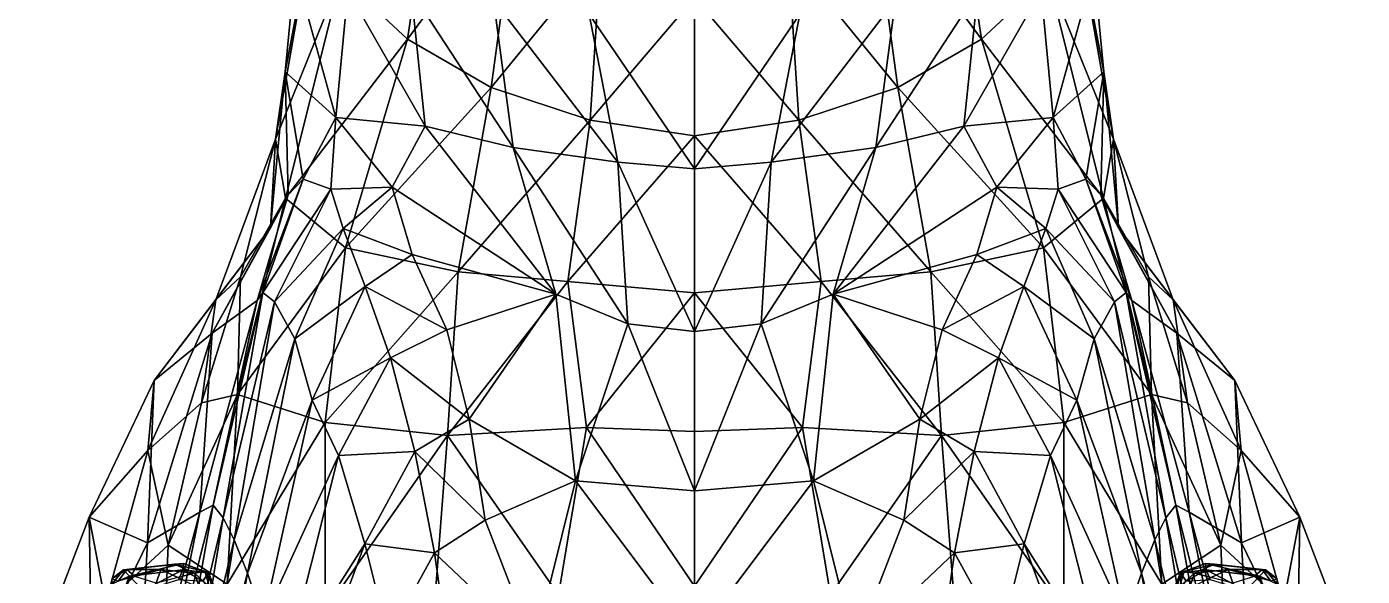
# Model space of a CAD drawing. Extents: x -0.66 to 0.66, y -2.3 to 3.93.
# Drawn here: x -0.585 to 0.585, y 0.328 to 0.809 of the extents above; entities that cross this region are included whole.
import ezdxf

# ---------------------------------------------------------------- set-up
doc = ezdxf.new("R2010")
doc.units = 0
doc.layers.add('PARASAUR$LWO', color=1, linetype='CONTINUOUS')

msp = doc.modelspace()

# ---------------------------------------------------------------- linework, layer by layer
at = {"layer": 'PARASAUR$LWO'}
for points in [[(-0.2514, 0.7984, 1.9743), (-0.2227, 0.9911, 1.8713), (-0.3097, 0.8529, 1.8645)], [(-0.2227, 0.9911, 1.8713), (-0.2514, 0.7984, 1.9743), (-0.1547, 0.9285, 1.9446)], [(0.2514, 0.7984, 1.9743), (0.2227, 0.9911, 1.8713), (0.1547, 0.9285, 1.9446)], [(0.2227, 0.9911, 1.8713), (0.2514, 0.7984, 1.9743), (0.3097, 0.8529, 1.8645)], [(-0.3431, 0.9304, 1.63), (-0.3584, 0.7697, 1.6774), (-0.334, 0.8986, 1.7504)], [(-0.3449, 0.841, 1.5217), (-0.3584, 0.7697, 1.6774), (-0.3431, 0.9304, 1.63)], [(-0.1781, 0.7561, 2.0575), (-0.1547, 0.9285, 1.9446), (-0.2514, 0.7984, 1.9743)], [(-0.1547, 0.9285, 1.9446), (-0.1781, 0.7561, 2.0575), (-0.0821, 0.8737, 1.9887)], [(0.1781, 0.7561, 2.0575), (0.1547, 0.9285, 1.9446), (0.0821, 0.8737, 1.9887)], [(0.1547, 0.9285, 1.9446), (0.1781, 0.7561, 2.0575), (0.2514, 0.7984, 1.9743)], [(0.3584, 0.7697, 1.6774), (0.3431, 0.9304, 1.63), (0.334, 0.8986, 1.7504)], [(0.3584, 0.7697, 1.6774), (0.3449, 0.841, 1.5217), (0.3431, 0.9304, 1.63)], [(-0.334, 0.8986, 1.7504), (-0.3668, 0.711, 1.8456), (-0.3097, 0.8529, 1.8645)], [(-0.3584, 0.7697, 1.6774), (-0.3668, 0.711, 1.8456), (-0.334, 0.8986, 1.7504)], [(0.3668, 0.711, 1.8456), (0.334, 0.8986, 1.7504), (0.3097, 0.8529, 1.8645)], [(0.3668, 0.711, 1.8456), (0.3584, 0.7697, 1.6774), (0.334, 0.8986, 1.7504)], [(-0.0915, 0.7276, 2.1009), (-0.0821, 0.8737, 1.9887), (-0.1781, 0.7561, 2.0575)], [(-0.0821, 0.8737, 1.9887), (-0.0915, 0.7276, 2.1009), (0, 0.835, 2.009)], [(0.0915, 0.7276, 2.1009), (0.0821, 0.8737, 1.9887), (0, 0.835, 2.009)], [(0.0821, 0.8737, 1.9887), (0.0915, 0.7276, 2.1009), (0.1781, 0.7561, 2.0575)], [(-0.3668, 0.711, 1.8456), (-0.3583, 0.6591, 1.9949), (-0.3097, 0.8529, 1.8645)], [(-0.3097, 0.8529, 1.8645), (-0.3583, 0.6591, 1.9949), (-0.2514, 0.7984, 1.9743)], [(0.3583, 0.6591, 1.9949), (0.3097, 0.8529, 1.8645), (0.2514, 0.7984, 1.9743)], [(0.3583, 0.6591, 1.9949), (0.3668, 0.711, 1.8456), (0.3097, 0.8529, 1.8645)], [(-0.3449, 0.841, 1.5217), (-0.3141, 0.73, 1.4606), (-0.3584, 0.7697, 1.6774)], [(-0.3449, 0.841, 1.5217), (-0.3037, 0.841, 1.4154), (-0.3141, 0.73, 1.4606)], [(-0.3141, 0.73, 1.4606), (-0.3037, 0.841, 1.4154), (-0.2358, 0.7222, 1.3228)], [(-0.248, 0.8405, 1.332), (-0.2358, 0.7222, 1.3228), (-0.3037, 0.841, 1.4154)], [(-0.1761, 0.833, 1.2707), (-0.1587, 0.7037, 1.2428), (-0.248, 0.8405, 1.332)], [(-0.2358, 0.7222, 1.3228), (-0.248, 0.8405, 1.332), (-0.1587, 0.7037, 1.2428)], [(-0.0923, 0.8203, 1.2315), (-0.0672, 0.6909, 1.2052), (-0.1761, 0.833, 1.2707)], [(-0.1587, 0.7037, 1.2428), (-0.1761, 0.833, 1.2707), (-0.0672, 0.6909, 1.2052)], [(0, 0.7137, 2.1234), (0, 0.835, 2.009), (-0.0915, 0.7276, 2.1009)], [(0, 0.835, 2.009), (0, 0.7137, 2.1234), (0.0915, 0.7276, 2.1009)], [(0.0672, 0.6909, 1.2052), (0.0923, 0.8203, 1.2315), (0.1761, 0.833, 1.2707)], [(0.1761, 0.833, 1.2707), (0.1587, 0.7037, 1.2428), (0.0672, 0.6909, 1.2052)], [(0.1587, 0.7037, 1.2428), (0.1761, 0.833, 1.2707), (0.248, 0.8405, 1.332)], [(0.248, 0.8405, 1.332), (0.2358, 0.7222, 1.3228), (0.1587, 0.7037, 1.2428)], [(0.3037, 0.841, 1.4154), (0.3141, 0.73, 1.4606), (0.2358, 0.7222, 1.3228)], [(0.2358, 0.7222, 1.3228), (0.248, 0.8405, 1.332), (0.3037, 0.841, 1.4154)], [(0.3037, 0.841, 1.4154), (0.3449, 0.841, 1.5217), (0.3141, 0.73, 1.4606)], [(0.3141, 0.73, 1.4606), (0.3449, 0.841, 1.5217), (0.3584, 0.7697, 1.6774)], [(0, 0.8207, 1.2111), (0, 0.685, 1.1973), (-0.0923, 0.8203, 1.2315)], [(-0.0672, 0.6909, 1.2052), (-0.0923, 0.8203, 1.2315), (0, 0.685, 1.1973)], [(0, 0.685, 1.1973), (0, 0.8207, 1.2111), (0.0923, 0.8203, 1.2315)], [(0.0923, 0.8203, 1.2315), (0.0672, 0.6909, 1.2052), (0, 0.685, 1.1973)], [(-0.3056, 0.6159, 2.1072), (-0.2514, 0.7984, 1.9743), (-0.3583, 0.6591, 1.9949)], [(-0.2514, 0.7984, 1.9743), (-0.3056, 0.6159, 2.1072), (-0.1781, 0.7561, 2.0575)], [(0.3056, 0.6159, 2.1072), (0.2514, 0.7984, 1.9743), (0.1781, 0.7561, 2.0575)], [(0.2514, 0.7984, 1.9743), (0.3056, 0.6159, 2.1072), (0.3583, 0.6591, 1.9949)], [(-0.3668, 0.711, 1.8456), (-0.3584, 0.7697, 1.6774), (-0.3713, 0.6333, 1.7676)], [(-0.3558, 0.6622, 1.667), (-0.3713, 0.6333, 1.7676), (-0.3584, 0.7697, 1.6774)], [(-0.3426, 0.676, 1.5474), (-0.3558, 0.6622, 1.667), (-0.3584, 0.7697, 1.6774)], [(-0.3584, 0.7697, 1.6774), (-0.3141, 0.73, 1.4606), (-0.3426, 0.676, 1.5474)], [(0.3141, 0.73, 1.4606), (0.3584, 0.7697, 1.6774), (0.3426, 0.676, 1.5474)], [(0.3558, 0.6622, 1.667), (0.3426, 0.676, 1.5474), (0.3584, 0.7697, 1.6774)], [(0.3713, 0.6333, 1.7676), (0.3558, 0.6622, 1.667), (0.3584, 0.7697, 1.6774)], [(0.3584, 0.7697, 1.6774), (0.3668, 0.711, 1.8456), (0.3713, 0.6333, 1.7676)], [(-0.2071, 0.5948, 2.1742), (-0.1781, 0.7561, 2.0575), (-0.3056, 0.6159, 2.1072)], [(-0.1781, 0.7561, 2.0575), (-0.2071, 0.5948, 2.1742), (-0.0915, 0.7276, 2.1009)], [(0.2071, 0.5948, 2.1742), (0.1781, 0.7561, 2.0575), (0.0915, 0.7276, 2.1009)], [(0.1781, 0.7561, 2.0575), (0.2071, 0.5948, 2.1742), (0.3056, 0.6159, 2.1072)], [(-0.3184, 0.667, 1.4615), (-0.3426, 0.676, 1.5474), (-0.3141, 0.73, 1.4606)], [(-0.3141, 0.73, 1.4606), (-0.2648, 0.669, 1.408), (-0.3184, 0.667, 1.4615)], [(-0.2358, 0.7222, 1.3228), (-0.2648, 0.669, 1.408), (-0.3141, 0.73, 1.4606)], [(-0.1109, 0.5863, 2.2059), (-0.0915, 0.7276, 2.1009), (-0.2071, 0.5948, 2.1742)], [(-0.0915, 0.7276, 2.1009), (-0.1109, 0.5863, 2.2059), (0, 0.7137, 2.1234)], [(0.1109, 0.5863, 2.2059), (0.0915, 0.7276, 2.1009), (0, 0.7137, 2.1234)], [(0.0915, 0.7276, 2.1009), (0.1109, 0.5863, 2.2059), (0.2071, 0.5948, 2.1742)], [(0.2648, 0.669, 1.408), (0.2358, 0.7222, 1.3228), (0.3141, 0.73, 1.4606)], [(0.2648, 0.669, 1.408), (0.3141, 0.73, 1.4606), (0.3184, 0.667, 1.4615)], [(0.3426, 0.676, 1.5474), (0.3184, 0.667, 1.4615), (0.3141, 0.73, 1.4606)], [(-0.2648, 0.669, 1.408), (-0.2358, 0.7222, 1.3228), (-0.1215, 0.5752, 1.2599)], [(-0.1587, 0.7037, 1.2428), (-0.1215, 0.5752, 1.2599), (-0.2358, 0.7222, 1.3228)], [(0, 0.5764, 2.2308), (0, 0.7137, 2.1234), (-0.1109, 0.5863, 2.2059)], [(0, 0.7137, 2.1234), (0, 0.5764, 2.2308), (0.1109, 0.5863, 2.2059)], [(0.2358, 0.7222, 1.3228), (0.2648, 0.669, 1.408), (0.1215, 0.5752, 1.2599)], [(0.1215, 0.5752, 1.2599), (0.1587, 0.7037, 1.2428), (0.2358, 0.7222, 1.3228)], [(-0.3976, 0.5903, 1.9719), (-0.3668, 0.711, 1.8456), (-0.4191, 0.5703, 1.8918)], [(-0.3713, 0.6333, 1.7676), (-0.4191, 0.5703, 1.8918), (-0.3668, 0.711, 1.8456)], [(-0.3583, 0.6591, 1.9949), (-0.3668, 0.711, 1.8456), (-0.3976, 0.5903, 1.9719)], [(-0.0672, 0.6909, 1.2052), (-0.0584, 0.5493, 1.2146), (-0.1587, 0.7037, 1.2428)], [(-0.1215, 0.5752, 1.2599), (-0.1587, 0.7037, 1.2428), (-0.0584, 0.5493, 1.2146)], [(0.0584, 0.5493, 1.2146), (0.0672, 0.6909, 1.2052), (0.1587, 0.7037, 1.2428)], [(0.1587, 0.7037, 1.2428), (0.1215, 0.5752, 1.2599), (0.0584, 0.5493, 1.2146)], [(0.3668, 0.711, 1.8456), (0.3583, 0.6591, 1.9949), (0.3976, 0.5903, 1.9719)], [(0.3668, 0.711, 1.8456), (0.3976, 0.5903, 1.9719), (0.4191, 0.5703, 1.8918)], [(0.4191, 0.5703, 1.8918), (0.3713, 0.6333, 1.7676), (0.3668, 0.711, 1.8456)], [(0, 0.685, 1.1973), (0, 0.5426, 1.1982), (-0.0672, 0.6909, 1.2052)], [(-0.0584, 0.5493, 1.2146), (-0.0672, 0.6909, 1.2052), (0, 0.5426, 1.1982)], [(0, 0.5426, 1.1982), (0, 0.685, 1.1973), (0.0672, 0.6909, 1.2052)], [(0.0672, 0.6909, 1.2052), (0.0584, 0.5493, 1.2146), (0, 0.5426, 1.1982)], [(-0.3558, 0.6622, 1.667), (-0.3426, 0.676, 1.5474), (-0.383, 0.5698, 1.4687)], [(-0.378, 0.5767, 1.3943), (-0.383, 0.5698, 1.4687), (-0.3426, 0.676, 1.5474)], [(-0.3426, 0.676, 1.5474), (-0.3184, 0.667, 1.4615), (-0.378, 0.5767, 1.3943)], [(-0.3678, 0.5686, 1.3329), (-0.378, 0.5767, 1.3943), (-0.3184, 0.667, 1.4615)], [(-0.3184, 0.667, 1.4615), (-0.3077, 0.6328, 1.388), (-0.3678, 0.5686, 1.3329)], [(-0.3077, 0.6328, 1.388), (-0.3184, 0.667, 1.4615), (-0.2648, 0.669, 1.408)], [(-0.2648, 0.669, 1.408), (-0.2474, 0.61, 1.3586), (-0.3077, 0.6328, 1.388)], [(-0.2648, 0.669, 1.408), (-0.1215, 0.5752, 1.2599), (-0.2474, 0.61, 1.3586)], [(0.1215, 0.5752, 1.2599), (0.2648, 0.669, 1.408), (0.2474, 0.61, 1.3586)], [(0.2474, 0.61, 1.3586), (0.2648, 0.669, 1.408), (0.3077, 0.6328, 1.388)], [(0.3184, 0.667, 1.4615), (0.3077, 0.6328, 1.388), (0.2648, 0.669, 1.408)], [(0.3077, 0.6328, 1.388), (0.3184, 0.667, 1.4615), (0.3678, 0.5686, 1.3329)], [(0.3184, 0.667, 1.4615), (0.3426, 0.676, 1.5474), (0.378, 0.5767, 1.3943)], [(0.378, 0.5767, 1.3943), (0.3678, 0.5686, 1.3329), (0.3184, 0.667, 1.4615)], [(0.3426, 0.676, 1.5474), (0.3558, 0.6622, 1.667), (0.383, 0.5698, 1.4687)], [(0.383, 0.5698, 1.4687), (0.378, 0.5767, 1.3943), (0.3426, 0.676, 1.5474)], [(-0.3713, 0.6333, 1.7676), (-0.3558, 0.6622, 1.667), (-0.4224, 0.5412, 1.5674)], [(-0.383, 0.5698, 1.4687), (-0.4224, 0.5412, 1.5674), (-0.3558, 0.6622, 1.667)], [(-0.4001, 0.4873, 2.1043), (-0.3583, 0.6591, 1.9949), (-0.3976, 0.5903, 1.9719)], [(-0.3056, 0.6159, 2.1072), (-0.3583, 0.6591, 1.9949), (-0.4001, 0.4873, 2.1043)], [(0.3583, 0.6591, 1.9949), (0.3056, 0.6159, 2.1072), (0.4001, 0.4873, 2.1043)], [(0.3558, 0.6622, 1.667), (0.3713, 0.6333, 1.7676), (0.4224, 0.5412, 1.5674)], [(0.4224, 0.5412, 1.5674), (0.383, 0.5698, 1.4687), (0.3558, 0.6622, 1.667)], [(0.3583, 0.6591, 1.9949), (0.4001, 0.4873, 2.1043), (0.3976, 0.5903, 1.9719)], [(-0.4191, 0.5703, 1.8918), (-0.3713, 0.6333, 1.7676), (-0.4733, 0.4997, 1.7127)], [(-0.4224, 0.5412, 1.5674), (-0.4733, 0.4997, 1.7127), (-0.3713, 0.6333, 1.7676)], [(-0.35, 0.536, 1.2743), (-0.3678, 0.5686, 1.3329), (-0.3077, 0.6328, 1.388)], [(-0.3077, 0.6328, 1.388), (-0.2885, 0.5818, 1.3238), (-0.35, 0.536, 1.2743)], [(-0.2885, 0.5818, 1.3238), (-0.3077, 0.6328, 1.388), (-0.2474, 0.61, 1.3586)], [(0.3077, 0.6328, 1.388), (0.2885, 0.5818, 1.3238), (0.2474, 0.61, 1.3586)], [(0.2885, 0.5818, 1.3238), (0.3077, 0.6328, 1.388), (0.35, 0.536, 1.2743)], [(0.3678, 0.5686, 1.3329), (0.35, 0.536, 1.2743), (0.3077, 0.6328, 1.388)], [(0.3713, 0.6333, 1.7676), (0.4191, 0.5703, 1.8918), (0.4733, 0.4997, 1.7127)], [(0.4733, 0.4997, 1.7127), (0.4224, 0.5412, 1.5674), (0.3713, 0.6333, 1.7676)], [(-0.3233, 0.463, 2.1896), (-0.3056, 0.6159, 2.1072), (-0.4001, 0.4873, 2.1043)], [(-0.2071, 0.5948, 2.1742), (-0.3056, 0.6159, 2.1072), (-0.3233, 0.463, 2.1896)], [(-0.2474, 0.61, 1.3586), (-0.2169, 0.5441, 1.3178), (-0.2885, 0.5818, 1.3238)], [(-0.2169, 0.5441, 1.3178), (-0.2474, 0.61, 1.3586), (-0.1215, 0.5752, 1.2599)], [(0.2474, 0.61, 1.3586), (0.2169, 0.5441, 1.3178), (0.1215, 0.5752, 1.2599)], [(0.3056, 0.6159, 2.1072), (0.2071, 0.5948, 2.1742), (0.3233, 0.463, 2.1896)], [(0.2169, 0.5441, 1.3178), (0.2474, 0.61, 1.3586), (0.2885, 0.5818, 1.3238)], [(0.3056, 0.6159, 2.1072), (0.3233, 0.463, 2.1896), (0.4001, 0.4873, 2.1043)], [(-0.3976, 0.5903, 1.9719), (-0.4318, 0.4802, 2.0266), (-0.4001, 0.4873, 2.1043)], [(-0.3976, 0.5903, 1.9719), (-0.4191, 0.5703, 1.8918), (-0.4318, 0.4802, 2.0266)], [(-0.2164, 0.4515, 2.2448), (-0.2071, 0.5948, 2.1742), (-0.3233, 0.463, 2.1896)], [(-0.1109, 0.5863, 2.2059), (-0.2071, 0.5948, 2.1742), (-0.2164, 0.4515, 2.2448)], [(-0.0945, 0.4584, 2.2716), (-0.1109, 0.5863, 2.2059), (-0.2164, 0.4515, 2.2448)], [(0, 0.5764, 2.2308), (-0.1109, 0.5863, 2.2059), (-0.0945, 0.4584, 2.2716)], [(0.1109, 0.5863, 2.2059), (0, 0.5764, 2.2308), (0.0945, 0.4584, 2.2716)], [(0.1109, 0.5863, 2.2059), (0.0945, 0.4584, 2.2716), (0.2164, 0.4515, 2.2448)], [(0.2071, 0.5948, 2.1742), (0.1109, 0.5863, 2.2059), (0.2164, 0.4515, 2.2448)], [(0.2071, 0.5948, 2.1742), (0.2164, 0.4515, 2.2448), (0.3233, 0.463, 2.1896)], [(0.4318, 0.4802, 2.0266), (0.3976, 0.5903, 1.9719), (0.4001, 0.4873, 2.1043)], [(0.4191, 0.5703, 1.8918), (0.3976, 0.5903, 1.9719), (0.4318, 0.4802, 2.0266)], [(-0.383, 0.5698, 1.4687), (-0.378, 0.5767, 1.3943), (-0.4216, 0.3906, 1.2006)], [(-0.4128, 0.3793, 1.1611), (-0.4216, 0.3906, 1.2006), (-0.378, 0.5767, 1.3943)], [(-0.378, 0.5767, 1.3943), (-0.3678, 0.5686, 1.3329), (-0.4128, 0.3793, 1.1611)], [(-0.3347, 0.4824, 1.2194), (-0.35, 0.536, 1.2743), (-0.2885, 0.5818, 1.3238)], [(-0.2885, 0.5818, 1.3238), (-0.2661, 0.5195, 1.2747), (-0.3347, 0.4824, 1.2194)], [(-0.2661, 0.5195, 1.2747), (-0.2885, 0.5818, 1.3238), (-0.2169, 0.5441, 1.3178)], [(-0.1972, 0.4658, 1.2832), (-0.2169, 0.5441, 1.3178), (-0.1215, 0.5752, 1.2599)], [(-0.1972, 0.4658, 1.2832), (-0.1215, 0.5752, 1.2599), (-0.1041, 0.4118, 1.2135)], [(-0.0584, 0.5493, 1.2146), (-0.1041, 0.4118, 1.2135), (-0.1215, 0.5752, 1.2599)], [(0, 0.4549, 2.3008), (0, 0.5764, 2.2308), (-0.0945, 0.4584, 2.2716)], [(0, 0.5764, 2.2308), (0, 0.4549, 2.3008), (0.0945, 0.4584, 2.2716)], [(0.1041, 0.4118, 1.2135), (0.0584, 0.5493, 1.2146), (0.1215, 0.5752, 1.2599)], [(0.1215, 0.5752, 1.2599), (0.1972, 0.4658, 1.2832), (0.1041, 0.4118, 1.2135)], [(0.2169, 0.5441, 1.3178), (0.1972, 0.4658, 1.2832), (0.1215, 0.5752, 1.2599)], [(0.2885, 0.5818, 1.3238), (0.2661, 0.5195, 1.2747), (0.2169, 0.5441, 1.3178)], [(0.2661, 0.5195, 1.2747), (0.2885, 0.5818, 1.3238), (0.3347, 0.4824, 1.2194)], [(0.35, 0.536, 1.2743), (0.3347, 0.4824, 1.2194), (0.2885, 0.5818, 1.3238)], [(0.3678, 0.5686, 1.3329), (0.378, 0.5767, 1.3943), (0.4128, 0.3793, 1.1611)], [(0.378, 0.5767, 1.3943), (0.383, 0.5698, 1.4687), (0.4216, 0.3906, 1.2006)], [(0.4216, 0.3906, 1.2006), (0.4128, 0.3793, 1.1611), (0.378, 0.5767, 1.3943)], [(-0.4191, 0.5703, 1.8918), (-0.4733, 0.4997, 1.7127), (-0.4787, 0.4384, 1.9515)], [(-0.4191, 0.5703, 1.8918), (-0.4787, 0.4384, 1.9515), (-0.4318, 0.4802, 2.0266)], [(-0.4224, 0.5412, 1.5674), (-0.383, 0.5698, 1.4687), (-0.4333, 0.3843, 1.2531)], [(-0.4216, 0.3906, 1.2006), (-0.4333, 0.3843, 1.2531), (-0.383, 0.5698, 1.4687)], [(-0.4031, 0.3603, 1.1357), (-0.4128, 0.3793, 1.1611), (-0.3678, 0.5686, 1.3329)], [(-0.3678, 0.5686, 1.3329), (-0.35, 0.536, 1.2743), (-0.4031, 0.3603, 1.1357)], [(0.35, 0.536, 1.2743), (0.3678, 0.5686, 1.3329), (0.4031, 0.3603, 1.1357)], [(0.4128, 0.3793, 1.1611), (0.4031, 0.3603, 1.1357), (0.3678, 0.5686, 1.3329)], [(0.383, 0.5698, 1.4687), (0.4224, 0.5412, 1.5674), (0.4333, 0.3843, 1.2531)], [(0.4333, 0.3843, 1.2531), (0.4216, 0.3906, 1.2006), (0.383, 0.5698, 1.4687)], [(0.4733, 0.4997, 1.7127), (0.4191, 0.5703, 1.8918), (0.4787, 0.4384, 1.9515)], [(0.4787, 0.4384, 1.9515), (0.4191, 0.5703, 1.8918), (0.4318, 0.4802, 2.0266)], [(-0.4733, 0.4997, 1.7127), (-0.4224, 0.5412, 1.5674), (-0.4791, 0.3576, 1.3202)], [(-0.4333, 0.3843, 1.2531), (-0.4791, 0.3576, 1.3202), (-0.4224, 0.5412, 1.5674)], [(-0.2169, 0.5441, 1.3178), (-0.1972, 0.4658, 1.2832), (-0.2661, 0.5195, 1.2747)], [(-0.1041, 0.4118, 1.2135), (-0.0584, 0.5493, 1.2146), (0, 0.4032, 1.19)], [(0, 0.5426, 1.1982), (0, 0.4032, 1.19), (-0.0584, 0.5493, 1.2146)], [(0, 0.4032, 1.19), (0, 0.5426, 1.1982), (0.0584, 0.5493, 1.2146)], [(0.0584, 0.5493, 1.2146), (0.1041, 0.4118, 1.2135), (0, 0.4032, 1.19)], [(0.1972, 0.4658, 1.2832), (0.2169, 0.5441, 1.3178), (0.2661, 0.5195, 1.2747)], [(0.4224, 0.5412, 1.5674), (0.4733, 0.4997, 1.7127), (0.4791, 0.3576, 1.3202)], [(0.4791, 0.3576, 1.3202), (0.4333, 0.3843, 1.2531), (0.4224, 0.5412, 1.5674)], [(-0.3916, 0.331, 1.1197), (-0.4031, 0.3603, 1.1357), (-0.35, 0.536, 1.2743)], [(-0.35, 0.536, 1.2743), (-0.3347, 0.4824, 1.2194), (-0.3916, 0.331, 1.1197)], [(0.3347, 0.4824, 1.2194), (0.35, 0.536, 1.2743), (0.3916, 0.331, 1.1197)], [(0.4031, 0.3603, 1.1357), (0.3916, 0.331, 1.1197), (0.35, 0.536, 1.2743)], [(-0.3119, 0.4341, 1.2176), (-0.3347, 0.4824, 1.2194), (-0.2661, 0.5195, 1.2747)], [(-0.2661, 0.5195, 1.2747), (-0.2449, 0.4374, 1.2422), (-0.3119, 0.4341, 1.2176)], [(-0.2449, 0.4374, 1.2422), (-0.2661, 0.5195, 1.2747), (-0.1972, 0.4658, 1.2832)], [(0.2661, 0.5195, 1.2747), (0.2449, 0.4374, 1.2422), (0.1972, 0.4658, 1.2832)], [(0.2449, 0.4374, 1.2422), (0.2661, 0.5195, 1.2747), (0.3119, 0.4341, 1.2176)], [(0.3347, 0.4824, 1.2194), (0.3119, 0.4341, 1.2176), (0.2661, 0.5195, 1.2747)], [(-0.4733, 0.4997, 1.7127), (-0.5302, 0.38, 1.7535), (-0.4787, 0.4384, 1.9515)], [(-0.4733, 0.4997, 1.7127), (-0.4791, 0.3576, 1.3202), (-0.5302, 0.38, 1.7535)], [(0.5302, 0.38, 1.7535), (0.4733, 0.4997, 1.7127), (0.4787, 0.4384, 1.9515)], [(0.4791, 0.3576, 1.3202), (0.4733, 0.4997, 1.7127), (0.5302, 0.38, 1.7535)], [(-0.4318, 0.4802, 2.0266), (-0.4787, 0.4384, 1.9515), (-0.461, 0.3555, 2.076)], [(-0.461, 0.3555, 2.076), (-0.4001, 0.4873, 2.1043), (-0.4318, 0.4802, 2.0266)], [(-0.4094, 0.3214, 2.1385), (-0.4001, 0.4873, 2.1043), (-0.461, 0.3555, 2.076)], [(-0.3233, 0.463, 2.1896), (-0.4001, 0.4873, 2.1043), (-0.4094, 0.3214, 2.1385)], [(-0.3778, 0.2898, 1.1142), (-0.3916, 0.331, 1.1197), (-0.3347, 0.4824, 1.2194)], [(-0.3347, 0.4824, 1.2194), (-0.3119, 0.4341, 1.2176), (-0.3778, 0.2898, 1.1142)], [(0.3119, 0.4341, 1.2176), (0.3347, 0.4824, 1.2194), (0.3778, 0.2898, 1.1142)], [(0.4001, 0.4873, 2.1043), (0.3233, 0.463, 2.1896), (0.4094, 0.3214, 2.1385)], [(0.3916, 0.331, 1.1197), (0.3778, 0.2898, 1.1142), (0.3347, 0.4824, 1.2194)], [(0.4001, 0.4873, 2.1043), (0.461, 0.3555, 2.076), (0.4318, 0.4802, 2.0266)], [(0.4001, 0.4873, 2.1043), (0.4094, 0.3214, 2.1385), (0.461, 0.3555, 2.076)], [(0.4787, 0.4384, 1.9515), (0.4318, 0.4802, 2.0266), (0.461, 0.3555, 2.076)], [(-0.3233, 0.2979, 2.1968), (-0.3233, 0.463, 2.1896), (-0.4094, 0.3214, 2.1385)], [(-0.2164, 0.4515, 2.2448), (-0.3233, 0.463, 2.1896), (-0.3233, 0.2979, 2.1968)], [(-0.1972, 0.4658, 1.2832), (-0.1834, 0.3773, 1.261), (-0.2449, 0.4374, 1.2422)], [(-0.0945, 0.4584, 2.2716), (-0.2164, 0.4515, 2.2448), (-0.119, 0.3121, 2.2929)], [(-0.1972, 0.4658, 1.2832), (-0.1041, 0.4118, 1.2135), (-0.1834, 0.3773, 1.261)], [(-0.119, 0.3121, 2.2929), (0, 0.3196, 2.3371), (-0.0945, 0.4584, 2.2716)], [(0, 0.4549, 2.3008), (-0.0945, 0.4584, 2.2716), (0, 0.3196, 2.3371)], [(0, 0.3196, 2.3371), (0.119, 0.3121, 2.2929), (0.0945, 0.4584, 2.2716)], [(0.0945, 0.4584, 2.2716), (0, 0.4549, 2.3008), (0, 0.3196, 2.3371)], [(0.2164, 0.4515, 2.2448), (0.0945, 0.4584, 2.2716), (0.119, 0.3121, 2.2929)], [(0.1041, 0.4118, 1.2135), (0.1972, 0.4658, 1.2832), (0.1834, 0.3773, 1.261)], [(0.1834, 0.3773, 1.261), (0.1972, 0.4658, 1.2832), (0.2449, 0.4374, 1.2422)], [(0.3233, 0.463, 2.1896), (0.2164, 0.4515, 2.2448), (0.3233, 0.2979, 2.1968)], [(0.3233, 0.463, 2.1896), (0.3233, 0.2979, 2.1968), (0.4094, 0.3214, 2.1385)], [(-0.2283, 0.2957, 2.2568), (-0.2164, 0.4515, 2.2448), (-0.3233, 0.2979, 2.1968)], [(-0.2283, 0.2957, 2.2568), (-0.119, 0.3121, 2.2929), (-0.2164, 0.4515, 2.2448)], [(0.119, 0.3121, 2.2929), (0.2283, 0.2957, 2.2568), (0.2164, 0.4515, 2.2448)], [(0.2164, 0.4515, 2.2448), (0.2283, 0.2957, 2.2568), (0.3233, 0.2979, 2.1968)], [(-0.4787, 0.4384, 1.9515), (-0.5302, 0.38, 1.7535), (-0.5157, 0.3048, 1.9274)], [(-0.4787, 0.4384, 1.9515), (-0.5157, 0.3048, 1.9274), (-0.461, 0.3555, 2.076)], [(-0.3593, 0.245, 1.1168), (-0.3778, 0.2898, 1.1142), (-0.3119, 0.4341, 1.2176)], [(-0.3119, 0.4341, 1.2176), (-0.2887, 0.3566, 1.2045), (-0.3593, 0.245, 1.1168)], [(-0.2887, 0.3566, 1.2045), (-0.3119, 0.4341, 1.2176), (-0.2449, 0.4374, 1.2422)], [(-0.2449, 0.4374, 1.2422), (-0.2277, 0.3487, 1.2278), (-0.2887, 0.3566, 1.2045)], [(-0.2277, 0.3487, 1.2278), (-0.2449, 0.4374, 1.2422), (-0.1834, 0.3773, 1.261)], [(0.2449, 0.4374, 1.2422), (0.2277, 0.3487, 1.2278), (0.1834, 0.3773, 1.261)], [(0.2277, 0.3487, 1.2278), (0.2449, 0.4374, 1.2422), (0.2887, 0.3566, 1.2045)], [(0.3119, 0.4341, 1.2176), (0.2887, 0.3566, 1.2045), (0.2449, 0.4374, 1.2422)], [(0.2887, 0.3566, 1.2045), (0.3119, 0.4341, 1.2176), (0.3593, 0.245, 1.1168)], [(0.3778, 0.2898, 1.1142), (0.3593, 0.245, 1.1168), (0.3119, 0.4341, 1.2176)], [(0.5157, 0.3048, 1.9274), (0.4787, 0.4384, 1.9515), (0.461, 0.3555, 2.076)], [(0.5302, 0.38, 1.7535), (0.4787, 0.4384, 1.9515), (0.5157, 0.3048, 1.9274)], [(-0.1405, 0.2662, 1.2518), (-0.1834, 0.3773, 1.261), (-0.1041, 0.4118, 1.2135)], [(-0.1405, 0.2662, 1.2518), (-0.1041, 0.4118, 1.2135), (0, 0.2732, 1.1963)], [(0, 0.4032, 1.19), (0, 0.2732, 1.1963), (-0.1041, 0.4118, 1.2135)], [(0.1041, 0.4118, 1.2135), (0.1405, 0.2662, 1.2518), (0, 0.2732, 1.1963)], [(0, 0.2732, 1.1963), (0, 0.4032, 1.19), (0.1041, 0.4118, 1.2135)], [(0.1834, 0.3773, 1.261), (0.1405, 0.2662, 1.2518), (0.1041, 0.4118, 1.2135)], [(-0.4333, 0.3843, 1.2531), (-0.4216, 0.3906, 1.2006), (-0.4729, 0.1869, 1.0914)], [(-0.4578, 0.1893, 1.0701), (-0.4729, 0.1869, 1.0914), (-0.4216, 0.3906, 1.2006)], [(-0.4216, 0.3906, 1.2006), (-0.4128, 0.3793, 1.1611), (-0.4578, 0.1893, 1.0701)], [(0.4128, 0.3793, 1.1611), (0.4216, 0.3906, 1.2006), (0.4578, 0.1893, 1.0701)], [(0.4216, 0.3906, 1.2006), (0.4333, 0.3843, 1.2531), (0.4729, 0.1869, 1.0914)], [(0.4729, 0.1869, 1.0914), (0.4578, 0.1893, 1.0701), (0.4216, 0.3906, 1.2006)], [(-0.5302, 0.38, 1.7535), (-0.5848, 0.2373, 1.7481), (-0.5157, 0.3048, 1.9274)], [(-0.5302, 0.38, 1.7535), (-0.5282, 0.2566, 1.4179), (-0.5848, 0.2373, 1.7481)], [(-0.4791, 0.3576, 1.3202), (-0.5282, 0.2566, 1.4179), (-0.5302, 0.38, 1.7535)], [(-0.4791, 0.3576, 1.3202), (-0.4333, 0.3843, 1.2531), (-0.4892, 0.1743, 1.1192)], [(-0.4729, 0.1869, 1.0914), (-0.4892, 0.1743, 1.1192), (-0.4333, 0.3843, 1.2531)], [(-0.445, 0.1856, 1.0577), (-0.4578, 0.1893, 1.0701), (-0.4128, 0.3793, 1.1611)], [(-0.4128, 0.3793, 1.1611), (-0.4031, 0.3603, 1.1357), (-0.445, 0.1856, 1.0577)], [(-0.1834, 0.3773, 1.261), (-0.1405, 0.2662, 1.2518), (-0.2277, 0.3487, 1.2278)], [(0.1405, 0.2662, 1.2518), (0.1834, 0.3773, 1.261), (0.2277, 0.3487, 1.2278)], [(0.4031, 0.3603, 1.1357), (0.4128, 0.3793, 1.1611), (0.445, 0.1856, 1.0577)], [(0.4578, 0.1893, 1.0701), (0.445, 0.1856, 1.0577), (0.4128, 0.3793, 1.1611)], [(0.4333, 0.3843, 1.2531), (0.4791, 0.3576, 1.3202), (0.4892, 0.1743, 1.1192)], [(0.4892, 0.1743, 1.1192), (0.4729, 0.1869, 1.0914), (0.4333, 0.3843, 1.2531)], [(0.5282, 0.2566, 1.4179), (0.4791, 0.3576, 1.3202), (0.5302, 0.38, 1.7535)], [(0.5848, 0.2373, 1.7481), (0.5302, 0.38, 1.7535), (0.5157, 0.3048, 1.9274)], [(0.5282, 0.2566, 1.4179), (0.5302, 0.38, 1.7535), (0.5848, 0.2373, 1.7481)], [(-0.4791, 0.3576, 1.3202), (-0.4892, 0.1743, 1.1192), (-0.5282, 0.2566, 1.4179)], [(-0.461, 0.3555, 2.076), (-0.5157, 0.3048, 1.9274), (-0.4663, 0.2264, 2.0784)], [(-0.4094, 0.3214, 2.1385), (-0.461, 0.3555, 2.076), (-0.4663, 0.2264, 2.0784)], [(-0.4319, 0.183, 1.0544), (-0.445, 0.1856, 1.0577), (-0.4031, 0.3603, 1.1357)], [(-0.4031, 0.3603, 1.1357), (-0.3916, 0.331, 1.1197), (-0.4319, 0.183, 1.0544)], [(-0.3347, 0.2324, 1.1622), (-0.3593, 0.245, 1.1168), (-0.2887, 0.3566, 1.2045)], [(-0.2887, 0.3566, 1.2045), (-0.2682, 0.2751, 1.1977), (-0.3347, 0.2324, 1.1622)], [(-0.2682, 0.2751, 1.1977), (-0.2887, 0.3566, 1.2045), (-0.2277, 0.3487, 1.2278)], [(0.2887, 0.3566, 1.2045), (0.2682, 0.2751, 1.1977), (0.2277, 0.3487, 1.2278)], [(0.2682, 0.2751, 1.1977), (0.2887, 0.3566, 1.2045), (0.3347, 0.2324, 1.1622)], [(0.3593, 0.245, 1.1168), (0.3347, 0.2324, 1.1622), (0.2887, 0.3566, 1.2045)], [(0.3916, 0.331, 1.1197), (0.4031, 0.3603, 1.1357), (0.4319, 0.183, 1.0544)], [(0.445, 0.1856, 1.0577), (0.4319, 0.183, 1.0544), (0.4031, 0.3603, 1.1357)], [(0.461, 0.3555, 2.076), (0.4094, 0.3214, 2.1385), (0.4663, 0.2264, 2.0784)], [(0.5157, 0.3048, 1.9274), (0.461, 0.3555, 2.076), (0.4663, 0.2264, 2.0784)], [(0.4892, 0.1743, 1.1192), (0.4791, 0.3576, 1.3202), (0.5282, 0.2566, 1.4179)], [(-0.4474, 0.3394, 0.5167), (-0.5001, 0.334, 0.5162), (-0.4949, 0.3283, 0.5385)], [(-0.4474, 0.3394, 0.5167), (-0.4555, 0.3388, 0.497), (-0.5001, 0.334, 0.5162)], [(-0.4481, 0.334, 0.5395), (-0.4474, 0.3394, 0.5167), (-0.4949, 0.3283, 0.5385)], [(-0.4474, 0.3394, 0.5167), (-0.4288, 0.3325, 0.508), (-0.4555, 0.3388, 0.497)], [(-0.4481, 0.334, 0.5395), (-0.4257, 0.3313, 0.526), (-0.4474, 0.3394, 0.5167)], [(-0.4257, 0.3313, 0.526), (-0.4288, 0.3325, 0.508), (-0.4474, 0.3394, 0.5167)], [(-0.2277, 0.3487, 1.2278), (-0.2149, 0.2584, 1.2163), (-0.2682, 0.2751, 1.1977)], [(-0.2149, 0.2584, 1.2163), (-0.2277, 0.3487, 1.2278), (-0.1405, 0.2662, 1.2518)], [(0.2277, 0.3487, 1.2278), (0.2149, 0.2584, 1.2163), (0.1405, 0.2662, 1.2518)], [(0.2149, 0.2584, 1.2163), (0.2277, 0.3487, 1.2278), (0.2682, 0.2751, 1.1977)], [(0.4257, 0.3313, 0.526), (0.4481, 0.334, 0.5395), (0.4474, 0.3394, 0.5167)], [(0.4288, 0.3325, 0.508), (0.4257, 0.3313, 0.526), (0.4474, 0.3394, 0.5167)], [(0.4288, 0.3325, 0.508), (0.4474, 0.3394, 0.5167), (0.4555, 0.3388, 0.497)], [(0.4474, 0.3394, 0.5167), (0.4481, 0.334, 0.5395), (0.4949, 0.3283, 0.5385)], [(0.5001, 0.334, 0.5162), (0.4474, 0.3394, 0.5167), (0.4949, 0.3283, 0.5385)], [(0.4555, 0.3388, 0.497), (0.4474, 0.3394, 0.5167), (0.5001, 0.334, 0.5162)], [(-0.5001, 0.334, 0.5162), (-0.4971, 0.3341, 0.4921), (-0.5102, 0.3259, 0.5113)], [(-0.4971, 0.3341, 0.4921), (-0.5047, 0.3241, 0.49), (-0.5102, 0.3259, 0.5113)], [(-0.5001, 0.334, 0.5162), (-0.5102, 0.3259, 0.5113), (-0.5101, 0.3215, 0.5317)], [(-0.4949, 0.3283, 0.5385), (-0.5001, 0.334, 0.5162), (-0.5101, 0.3215, 0.5317)], [(-0.4949, 0.3283, 0.5385), (-0.5101, 0.3215, 0.5317), (-0.5023, 0.3091, 0.5554)], [(-0.4971, 0.3341, 0.4921), (-0.4901, 0.3282, 0.456), (-0.5047, 0.3241, 0.49)], [(-0.4829, 0.3158, 0.5636), (-0.4949, 0.3283, 0.5385), (-0.5023, 0.3091, 0.5554)], [(-0.4555, 0.3388, 0.497), (-0.4971, 0.3341, 0.4921), (-0.5001, 0.334, 0.5162)], [(-0.4555, 0.3388, 0.497), (-0.4673, 0.3341, 0.4644), (-0.4971, 0.3341, 0.4921)], [(-0.4901, 0.3282, 0.456), (-0.4971, 0.3341, 0.4921), (-0.4673, 0.3341, 0.4644)], [(-0.4481, 0.334, 0.5395), (-0.4949, 0.3283, 0.5385), (-0.4829, 0.3158, 0.5636)], [(-0.4673, 0.3341, 0.4644), (-0.4715, 0.3221, 0.4279), (-0.4901, 0.3282, 0.456)], [(-0.4516, 0.3254, 0.5633), (-0.4481, 0.334, 0.5395), (-0.4829, 0.3158, 0.5636)], [(-0.4673, 0.3341, 0.4644), (-0.4524, 0.3273, 0.4545), (-0.4715, 0.3221, 0.4279)], [(-0.4555, 0.3388, 0.497), (-0.4378, 0.3311, 0.4892), (-0.4673, 0.3341, 0.4644)], [(-0.4378, 0.3311, 0.4892), (-0.4524, 0.3273, 0.4545), (-0.4673, 0.3341, 0.4644)], [(-0.4288, 0.3325, 0.508), (-0.4378, 0.3311, 0.4892), (-0.4555, 0.3388, 0.497)], [(-0.4378, 0.3311, 0.4892), (-0.4333, 0.3177, 0.4862), (-0.4524, 0.3273, 0.4545)], [(-0.4516, 0.3254, 0.5633), (-0.4306, 0.324, 0.5479), (-0.4481, 0.334, 0.5395)], [(-0.4306, 0.324, 0.5479), (-0.4257, 0.3313, 0.526), (-0.4481, 0.334, 0.5395)], [(-0.4288, 0.3325, 0.508), (-0.4248, 0.319, 0.5029), (-0.4378, 0.3311, 0.4892)], [(-0.4248, 0.319, 0.5029), (-0.4333, 0.3177, 0.4862), (-0.4378, 0.3311, 0.4892)], [(-0.4196, 0.1751, 1.054), (-0.4319, 0.183, 1.0544), (-0.3916, 0.331, 1.1197)], [(-0.4306, 0.324, 0.5479), (-0.4212, 0.313, 0.5392), (-0.4257, 0.3313, 0.526)], [(-0.4257, 0.3313, 0.526), (-0.4201, 0.3179, 0.5193), (-0.4288, 0.3325, 0.508)], [(-0.4201, 0.3179, 0.5193), (-0.4248, 0.319, 0.5029), (-0.4288, 0.3325, 0.508)], [(-0.4212, 0.313, 0.5392), (-0.4201, 0.3179, 0.5193), (-0.4257, 0.3313, 0.526)], [(-0.3916, 0.331, 1.1197), (-0.3778, 0.2898, 1.1142), (-0.4196, 0.1751, 1.054)], [(0.3778, 0.2898, 1.1142), (0.3916, 0.331, 1.1197), (0.4196, 0.1751, 1.054)], [(0.4319, 0.183, 1.0544), (0.4196, 0.1751, 1.054), (0.3916, 0.331, 1.1197)], [(0.4201, 0.3179, 0.5193), (0.4257, 0.3313, 0.526), (0.4288, 0.3325, 0.508)], [(0.4248, 0.319, 0.5029), (0.4201, 0.3179, 0.5193), (0.4288, 0.3325, 0.508)], [(0.4201, 0.3179, 0.5193), (0.4212, 0.313, 0.5392), (0.4257, 0.3313, 0.526)], [(0.4212, 0.313, 0.5392), (0.4306, 0.324, 0.5479), (0.4257, 0.3313, 0.526)], [(0.4248, 0.319, 0.5029), (0.4288, 0.3325, 0.508), (0.4378, 0.3311, 0.4892)], [(0.4333, 0.3177, 0.4862), (0.4248, 0.319, 0.5029), (0.4378, 0.3311, 0.4892)], [(0.4257, 0.3313, 0.526), (0.4306, 0.324, 0.5479), (0.4481, 0.334, 0.5395)], [(0.4378, 0.3311, 0.4892), (0.4288, 0.3325, 0.508), (0.4555, 0.3388, 0.497)], [(0.4306, 0.324, 0.5479), (0.4516, 0.3254, 0.5633), (0.4481, 0.334, 0.5395)], [(0.4333, 0.3177, 0.4862), (0.4378, 0.3311, 0.4892), (0.4524, 0.3273, 0.4545)], [(0.4378, 0.3311, 0.4892), (0.4555, 0.3388, 0.497), (0.4673, 0.3341, 0.4644)], [(0.4524, 0.3273, 0.4545), (0.4378, 0.3311, 0.4892), (0.4673, 0.3341, 0.4644)], [(0.4481, 0.334, 0.5395), (0.4516, 0.3254, 0.5633), (0.4829, 0.3158, 0.5636)], [(0.4949, 0.3283, 0.5385), (0.4481, 0.334, 0.5395), (0.4829, 0.3158, 0.5636)], [(0.4524, 0.3273, 0.4545), (0.4673, 0.3341, 0.4644), (0.4715, 0.3221, 0.4279)], [(0.4971, 0.3341, 0.4921), (0.4555, 0.3388, 0.497), (0.5001, 0.334, 0.5162)], [(0.4673, 0.3341, 0.4644), (0.4555, 0.3388, 0.497), (0.4971, 0.3341, 0.4921)], [(0.4971, 0.3341, 0.4921), (0.4901, 0.3282, 0.456), (0.4673, 0.3341, 0.4644)], [(0.4715, 0.3221, 0.4279), (0.4673, 0.3341, 0.4644), (0.4901, 0.3282, 0.456)], [(0.4949, 0.3283, 0.5385), (0.4829, 0.3158, 0.5636), (0.5023, 0.3091, 0.5554)], [(0.4901, 0.3282, 0.456), (0.4971, 0.3341, 0.4921), (0.5047, 0.3241, 0.49)], [(0.5001, 0.334, 0.5162), (0.4949, 0.3283, 0.5385), (0.5101, 0.3215, 0.5317)], [(0.5101, 0.3215, 0.5317), (0.4949, 0.3283, 0.5385), (0.5023, 0.3091, 0.5554)], [(0.4971, 0.3341, 0.4921), (0.5001, 0.334, 0.5162), (0.5102, 0.3259, 0.5113)], [(0.5047, 0.3241, 0.49), (0.4971, 0.3341, 0.4921), (0.5102, 0.3259, 0.5113)], [(0.5102, 0.3259, 0.5113), (0.5001, 0.334, 0.5162), (0.5101, 0.3215, 0.5317)]]:
    msp.add_3dface(points, dxfattribs=at)

doc.saveas('drawing.dxf')
